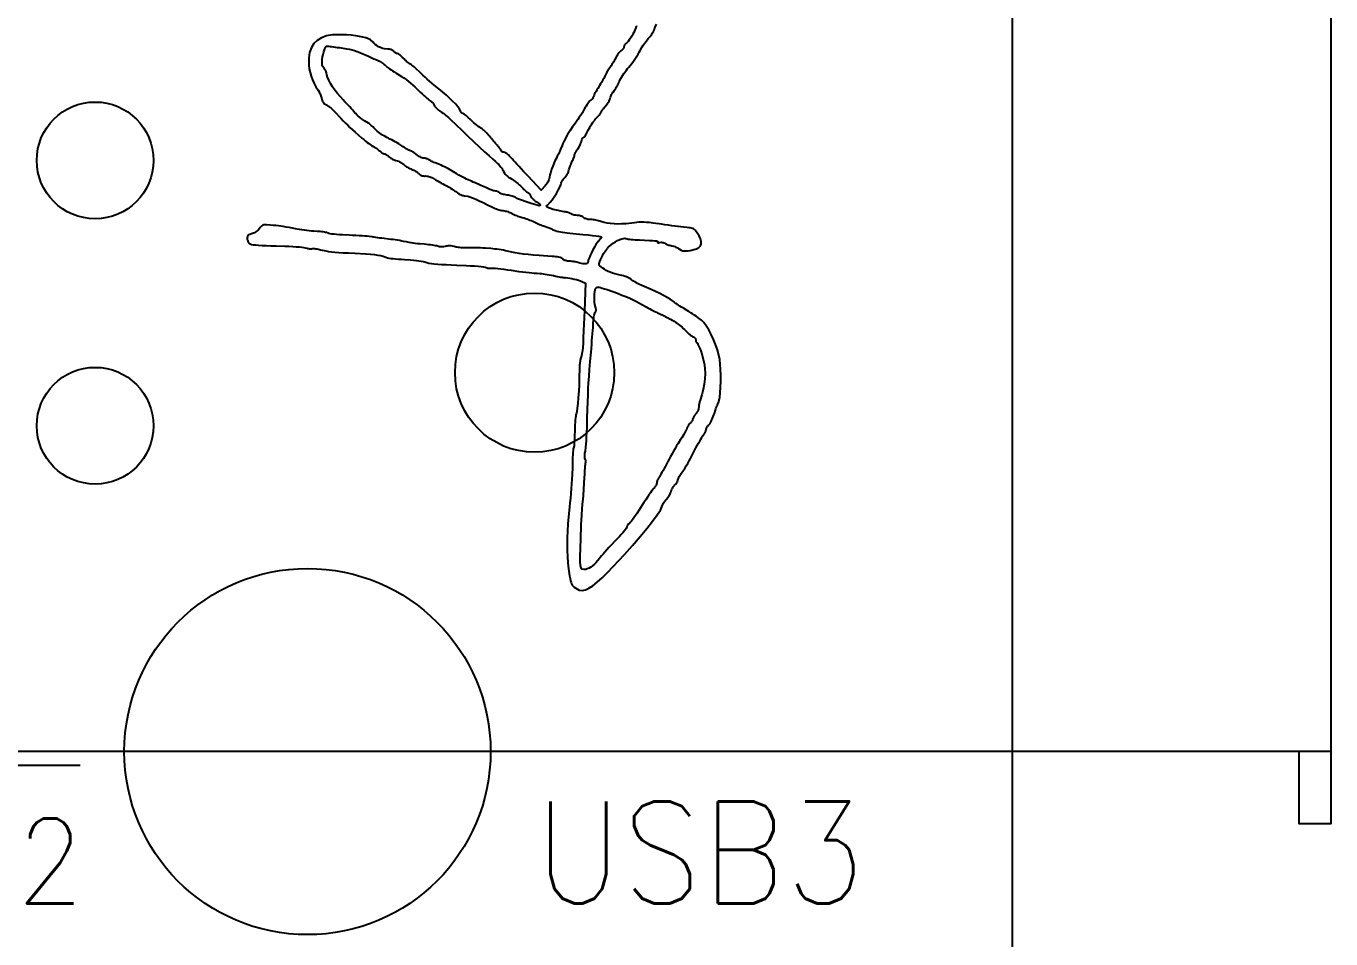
# Model space of a CAD drawing. Header units: millimetres. Extents: x -2 to 347, y -74 to 123.
# Drawn here: x 75.71 to 88, y 18.66 to 27.27 of the extents above; entities that cross this region are included whole.
import ezdxf

# ---------------------------------------------------------------- set-up
doc = ezdxf.new("R2010")
doc.units = ezdxf.units.MM
for name, color, linetype in [('BOARD_OUTLINE', 85, 'Continuous'), ('PARTS_TOP', 111, 'Continuous'), ('PINS_BOTTOM', 5, 'Continuous'), ('PINS_TOP', 1, 'Continuous'), ('SILK_TOP', 85, 'Continuous')]:
    doc.layers.add(name, color=color, linetype=linetype)
doc.styles.get("Standard").update_dxf_attribs({"font": 'standard'})

msp = doc.modelspace()

# ---------------------------------------------------------------- linework, layer by layer
at = {"layer": 'BOARD_OUTLINE'}
msp.add_lwpolyline([(3, 0), (82, 0, 0.414214), (85, 3), (85, 53, 0.414214), (82, 56), (3, 56, 0.414214), (0, 53), (0, 3, 0.414214)], format="xyb", close=True, dxfattribs=at)
at = {"layer": 'PARTS_TOP'}
for points in [[(88, 33.57), (88, 20.43), (70.5, 20.43), (70.5, 33.57), (88, 33.57), (88, 34.25), (87.7, 34.25), (87.7, 33.57)], [(88, 20.43), (88, 19.75), (87.7, 19.75), (87.7, 20.43)]]:
    msp.add_lwpolyline(points, dxfattribs=at)
at = {"layer": 'PINS_BOTTOM'}
for centre, radius in [((76.36, 26), 0.55), ((80.5, 24), 0.75), ((76.36, 23.5), 0.55), ((78.36, 20.43), 1.725)]:
    msp.add_circle(centre, radius, dxfattribs=at)
at = {"layer": 'PINS_TOP'}
for centre, radius in [((76.36, 26), 0.55), ((76.36, 23.5), 0.55), ((78.36, 20.43), 1.725)]:
    msp.add_circle(centre, radius, dxfattribs=at)
at = {"layer": 'SILK_TOP'}
for points in [[(81.4603, 27.2689), (81.458, 27.2652), (81.4558, 27.2607), (81.4536, 27.2556), (81.4516, 27.2499), (81.4498, 27.2438), (81.4483, 27.2373), (81.4356, 27.2057), (81.4262, 27.1878), (81.4153, 27.1695), (81.4036, 27.1517), (81.3915, 27.1351), (81.3796, 27.1206), (81.3683, 27.1088), (81.3581, 27.1006), (81.3526, 27.0956), (81.35, 27.0922), (81.3476, 27.0885), (81.3455, 27.0845), (81.3437, 27.0804), (81.3424, 27.0762), (81.3415, 27.0721), (81.3412, 27.0682), (81.3399, 27.0606), (81.3383, 27.0568), (81.3361, 27.0531), (81.3336, 27.0496), (81.3306, 27.0463), (81.3273, 27.0433), (81.3238, 27.0408), (81.3201, 27.0386), (81.3104, 27.0323), (81.3047, 27.0268), (81.2987, 27.0199), (81.2925, 27.012), (81.2862, 27.003), (81.2799, 26.9933), (81.2738, 26.9831), (81.268, 26.9724), (81.2561, 26.95), (81.2492, 26.938), (81.2419, 26.9258), (81.2346, 26.9137), (81.2272, 26.902), (81.2201, 26.891), (81.2135, 26.881), (81.2074, 26.8723), (81.1961, 26.8563), (81.1907, 26.8479), (81.1854, 26.8396), (81.1806, 26.8315), (81.1764, 26.8239), (81.1728, 26.817), (81.1699, 26.811), (81.168, 26.8061), (81.1616, 26.7925), (81.1565, 26.783), (81.1506, 26.772), (81.1438, 26.7599), (81.1363, 26.747), (81.1284, 26.7335), (81.1201, 26.7198), (81.1117, 26.706), (81.0941, 26.6776), (81.0858, 26.6636), (81.078, 26.6501), (81.071, 26.6374), (81.0648, 26.6258), (81.0599, 26.6156), (81.0562, 26.607), (81.0539, 26.6003), (81.0496, 26.5896), (81.0472, 26.5848), (81.0446, 26.5804), (81.0419, 26.5767), (81.0391, 26.5736), (81.0364, 26.5713), (81.0339, 26.5698), (81.0314, 26.5693), (81.0238, 26.5638), (81.0181, 26.5573), (81.0114, 26.5487), (81.0037, 26.5381), (80.9954, 26.5259), (80.9866, 26.5123), (80.9774, 26.4976), (80.968, 26.4819), (80.9464, 26.4459), (80.9339, 26.4263), (80.9207, 26.4062), (80.9072, 26.3861), (80.8938, 26.3666), (80.8806, 26.348), (80.8682, 26.3308), (80.8568, 26.3156), (80.8337, 26.2827), (80.8215, 26.2634), (80.8093, 26.2429), (80.7973, 26.2216), (80.786, 26.2002), (80.7754, 26.179), (80.7661, 26.1586), (80.7582, 26.1395), (80.7439, 26.1046), (80.7369, 26.0883), (80.7302, 26.0732), (80.724, 26.0596), (80.7185, 26.0478), (80.7137, 26.0382), (80.71, 26.031), (80.7075, 26.0267), (80.6907, 25.9956), (80.6805, 25.9715), (80.67, 25.9443), (80.66, 25.916), (80.651, 25.8884), (80.6437, 25.8635), (80.6389, 25.8432), (80.6371, 25.8294), (80.6347, 25.817), (80.632, 25.8096), (80.6283, 25.8017), (80.6239, 25.7933), (80.6187, 25.7848), (80.613, 25.7764), (80.6069, 25.7681), (80.6005, 25.7603), (80.5625, 25.7209), (80.4413, 25.8477), (80.3961, 25.8955), (80.374, 25.9191), (80.3528, 25.942), (80.3331, 25.9634), (80.3153, 25.983), (80.2999, 26.0002), (80.2873, 26.0145), (80.278, 26.0253), (80.2614, 26.0431), (80.253, 26.051), (80.2447, 26.0581), (80.2367, 26.0642), (80.2293, 26.0692), (80.2225, 26.0729), (80.2166, 26.0752), (80.2118, 26.076), (80.2029, 26.0768), (80.199, 26.0778), (80.1954, 26.079), (80.1924, 26.0805), (80.1899, 26.0823), (80.188, 26.0843), (80.1868, 26.0864), (80.1864, 26.0887), (80.1841, 26.0952), (80.1812, 26.1001), (80.1774, 26.106), (80.1727, 26.1125), (80.1672, 26.1196), (80.1611, 26.1271), (80.1543, 26.1347), (80.147, 26.1423), (80.131, 26.1606), (80.1218, 26.1712), (80.1123, 26.1824), (80.1025, 26.1939), (80.0929, 26.2054), (80.0835, 26.2168), (80.0747, 26.2278), (80.0667, 26.2381), (80.0494, 26.2572), (80.04, 26.2667), (80.0305, 26.2759), (80.021, 26.2844), (80.0118, 26.2922), (80.003, 26.299), (79.995, 26.3045), (79.9879, 26.3086), (79.9718, 26.3192), (79.9619, 26.3264), (79.9512, 26.3348), (79.9399, 26.3439), (79.9284, 26.3537), (79.9169, 26.3639), (79.9056, 26.3743), (79.8949, 26.3847), (79.8742, 26.4051), (79.864, 26.4141), (79.8544, 26.4221), (79.8455, 26.429), (79.8375, 26.4347), (79.8308, 26.4389), (79.8254, 26.4416), (79.8217, 26.4425), (79.8163, 26.4435), (79.8139, 26.4446), (79.8118, 26.4462), (79.8099, 26.448), (79.8083, 26.4502), (79.8072, 26.4526), (79.8065, 26.4552), (79.8062, 26.458), (79.7929, 26.4856), (79.7771, 26.5058), (79.7563, 26.5293), (79.7308, 26.5556), (79.7015, 26.584), (79.6689, 26.6138), (79.6336, 26.6443), (79.5964, 26.675), (79.5545, 26.7092), (79.5324, 26.7279), (79.5102, 26.7471), (79.4884, 26.7664), (79.4674, 26.7852), (79.4478, 26.803), (79.4301, 26.8196), (79.4147, 26.8343), (79.388, 26.8594), (79.3755, 26.8708), (79.3638, 26.8811), (79.3532, 26.89), (79.3441, 26.8973), (79.3365, 26.9029), (79.3309, 26.9063), (79.3274, 26.9076), (79.32, 26.9107), (79.3146, 26.9144), (79.3083, 26.9193), (79.3013, 26.9253), (79.2937, 26.9322), (79.2858, 26.9399), (79.2777, 26.9481), (79.2696, 26.9569), (79.2526, 26.9739), (79.2442, 26.9816), (79.2362, 26.9885), (79.2287, 26.9945), (79.2219, 26.9994), (79.216, 27.0031), (79.2112, 27.0054), (79.2077, 27.0062), (79.2004, 27.0076), (79.1964, 27.0092), (79.1922, 27.0114), (79.188, 27.0141), (79.1838, 27.0173), (79.1798, 27.0208), (79.176, 27.0246), (79.1725, 27.0288), (79.1633, 27.0358), (79.1576, 27.0388), (79.1514, 27.0415), (79.1449, 27.0437), (79.138, 27.0455), (79.1311, 27.0466), (79.1243, 27.0472), (79.1175, 27.0471), (79.085, 27.05), (79.0667, 27.0552), (79.0481, 27.0624), (79.0299, 27.0712), (79.013, 27.0812), (78.9982, 27.0921), (78.9863, 27.1034), (78.9781, 27.1147), (78.9549, 27.1354), (78.9354, 27.1448), (78.9112, 27.1536), (78.8824, 27.1616), (78.8495, 27.1687), (78.8127, 27.1748), (78.7724, 27.1799), (78.7289, 27.1838), (78.5945, 27.1826), (78.5392, 27.172), (78.4917, 27.1546), (78.4522, 27.1306), (78.4205, 27.0997), (78.3967, 27.0622), (78.3807, 27.0179), (78.3726, 26.9667), (78.373, 26.8986), (78.3777, 26.8634), (78.3851, 26.828), (78.3952, 26.7928), (78.4078, 26.7582), (78.4229, 26.7246), (78.4403, 26.6925), (78.4599, 26.6623), (78.4695, 26.6462), (78.4743, 26.6371), (78.479, 26.6274), (78.4833, 26.6176), (78.4872, 26.6077), (78.4906, 26.5981), (78.4932, 26.589), (78.4951, 26.5806), (78.5, 26.5631), (78.5033, 26.5554), (78.5071, 26.5485), (78.5113, 26.5424), (78.5159, 26.5372), (78.5209, 26.5328), (78.5262, 26.5294), (78.5317, 26.527), (78.545, 26.5205), (78.5536, 26.5148), (78.5631, 26.5078), (78.5733, 26.4995), (78.584, 26.4904), (78.5948, 26.4805), (78.6057, 26.4701), (78.6162, 26.4594), (78.6736, 26.3976), (78.697, 26.3729), (78.7186, 26.3509), (78.7394, 26.3303), (78.7607, 26.31), (78.7835, 26.2889), (78.8091, 26.2658), (78.8387, 26.2395), (78.8734, 26.2097), (78.8909, 26.1953), (78.9078, 26.1818), (78.9239, 26.1693), (78.9386, 26.1583), (78.9517, 26.149), (78.9627, 26.1417), (78.9711, 26.1366), (78.9864, 26.1278), (78.9946, 26.1227), (79.003, 26.1171), (79.0113, 26.1114), (79.0194, 26.1055), (79.027, 26.0997), (79.034, 26.0941), (79.0401, 26.0887), (79.0509, 26.0797), (79.0565, 26.0755), (79.062, 26.0718), (79.0674, 26.0685), (79.0725, 26.0658), (79.0773, 26.0637), (79.0815, 26.0624), (79.0852, 26.0619), (79.0921, 26.0604), (79.0964, 26.0585), (79.101, 26.0559), (79.106, 26.0527), (79.111, 26.049), (79.1161, 26.0448), (79.1212, 26.0402), (79.126, 26.0352), (79.1375, 26.0257), (79.1445, 26.021), (79.1521, 26.0165), (79.1602, 26.0123), (79.1686, 26.0084), (79.177, 26.005), (79.1854, 26.0022), (79.1936, 25.9999), (79.2098, 25.9947), (79.2184, 25.9911), (79.2271, 25.987), (79.2357, 25.9825), (79.2439, 25.9778), (79.2515, 25.973), (79.2583, 25.9681), (79.264, 25.9633), (79.277, 25.9523), (79.2851, 25.9465), (79.294, 25.9406), (79.3035, 25.9349), (79.3134, 25.9294), (79.3233, 25.9242), (79.3333, 25.9195), (79.3429, 25.9154), (79.3618, 25.9068), (79.3711, 25.9019), (79.38, 25.8967), (79.3883, 25.8914), (79.3959, 25.8861), (79.4024, 25.881), (79.4078, 25.8762), (79.4119, 25.8717), (79.4211, 25.8639), (79.4268, 25.8607), (79.4331, 25.8579), (79.4397, 25.8557), (79.4467, 25.854), (79.4539, 25.8531), (79.4611, 25.8528), (79.4682, 25.8534), (79.4841, 25.8527), (79.493, 25.8512), (79.5024, 25.8491), (79.5119, 25.8462), (79.5213, 25.8428), (79.5305, 25.8388), (79.5391, 25.8344), (79.5471, 25.8294), (79.5662, 25.8178), (79.5784, 25.8107), (79.5918, 25.8029), (79.6061, 25.7948), (79.6209, 25.7866), (79.636, 25.7784), (79.6509, 25.7705), (79.6654, 25.7632), (79.694, 25.7471), (79.7081, 25.7387), (79.7218, 25.7302), (79.7347, 25.7219), (79.7465, 25.7139), (79.7569, 25.7065), (79.7657, 25.6998), (79.7724, 25.6941), (79.7846, 25.685), (79.7918, 25.6809), (79.7994, 25.6771), (79.8074, 25.6739), (79.8155, 25.6711), (79.8235, 25.6691), (79.8313, 25.6678), (79.8386, 25.6673), (79.8695, 25.6622), (79.8906, 25.6558), (79.9157, 25.6467), (79.9448, 25.6348), (79.9781, 25.6201), (80.0155, 25.6026), (80.0572, 25.5822), (80.1034, 25.5588), (80.1285, 25.5479), (80.1412, 25.5429), (80.1536, 25.5383), (80.1656, 25.5343), (80.1768, 25.531), (80.187, 25.5285), (80.1959, 25.527), (80.2033, 25.5264), (80.2179, 25.5248), (80.2267, 25.5229), (80.2361, 25.5203), (80.246, 25.5172), (80.256, 25.5135), (80.266, 25.5093), (80.2758, 25.5046), (80.285, 25.4996), (80.305, 25.49), (80.3162, 25.4851), (80.3277, 25.4804), (80.3395, 25.4759), (80.3511, 25.4718), (80.3622, 25.4682), (80.3727, 25.4653), (80.3822, 25.463), (80.4024, 25.4573), (80.4145, 25.4533), (80.4276, 25.4486), (80.4412, 25.4434), (80.455, 25.4379), (80.4688, 25.4322), (80.4822, 25.4264), (80.4949, 25.4207), (80.5198, 25.4084), (80.5329, 25.4025), (80.5461, 25.3968), (80.559, 25.3915), (80.5713, 25.3868), (80.5828, 25.3827), (80.5931, 25.3794), (80.6019, 25.377), (80.6183, 25.3721), (80.6271, 25.369), (80.6361, 25.3655), (80.645, 25.3617), (80.6536, 25.3578), (80.6617, 25.3538), (80.6689, 25.3498), (80.6751, 25.346), (80.6943, 25.3382), (80.7084, 25.3342), (80.725, 25.3303), (80.7436, 25.3265), (80.7639, 25.323), (80.7853, 25.3199), (80.8075, 25.3172), (80.83, 25.315), (80.9553, 25.3023), (81.0042, 25.297), (81.0444, 25.2923), (81.0763, 25.2882), (81.1004, 25.2846), (81.1171, 25.2816), (81.1268, 25.279), (81.13, 25.2769), (81.1282, 25.2731), (81.1261, 25.2699), (81.1232, 25.2661), (81.1197, 25.2616), (81.1156, 25.2567), (81.111, 25.2514), (81.1059, 25.2459), (81.1004, 25.2403), (81.0768, 25.2071), (81.0627, 25.183), (81.0483, 25.1564), (81.0345, 25.129), (81.0222, 25.1026), (81.0123, 25.079), (81.0057, 25.0599), (81.0032, 25.0472), (80.999, 25.034), (80.9939, 25.0295), (80.9868, 25.0264), (80.978, 25.0247), (80.9676, 25.0246), (80.9555, 25.0259), (80.942, 25.0287), (80.9272, 25.0331), (80.9079, 25.0385), (80.8969, 25.041), (80.8854, 25.0432), (80.8736, 25.0452), (80.8617, 25.0469), (80.8501, 25.0483), (80.839, 25.0494), (80.8286, 25.05), (80.8101, 25.052), (80.8012, 25.0536), (80.7929, 25.0557), (80.7853, 25.0582), (80.7785, 25.061), (80.7728, 25.0641), (80.7683, 25.0675), (80.7652, 25.0712), (80.7564, 25.079), (80.749, 25.0824), (80.7395, 25.0855), (80.7282, 25.0882), (80.7149, 25.0905), (80.6997, 25.0924), (80.6827, 25.094), (80.6639, 25.0951), (80.5433, 25.1033), (80.4892, 25.1078), (80.4393, 25.1127), (80.3938, 25.1178), (80.3527, 25.1233), (80.3161, 25.1291), (80.2841, 25.1352), (80.2569, 25.1416), (80.2243, 25.1491), (80.2055, 25.1527), (80.1857, 25.1561), (80.1653, 25.1592), (80.1448, 25.1621), (80.1248, 25.1646), (80.1056, 25.1668), (80.0879, 25.1684), (80.0357, 25.1723), (80.0124, 25.1737), (79.9895, 25.1747), (79.9659, 25.1754), (79.9404, 25.1758), (79.9119, 25.176), (79.8793, 25.1758), (79.8414, 25.1755), (79.8191, 25.1763), (79.8071, 25.1772), (79.795, 25.1784), (79.783, 25.18), (79.7715, 25.1817), (79.7608, 25.1837), (79.7511, 25.1859), (79.7428, 25.1882), (79.7248, 25.1926), (79.7152, 25.1938), (79.7054, 25.1945), (79.6954, 25.1947), (79.6855, 25.1942), (79.6756, 25.1932), (79.6661, 25.1916), (79.6569, 25.1896), (79.6406, 25.1859), (79.6324, 25.1849), (79.6244, 25.1843), (79.6167, 25.1843), (79.6097, 25.1849), (79.6033, 25.1859), (79.5979, 25.1875), (79.5936, 25.1896), (79.5793, 25.1938), (79.5676, 25.1962), (79.5535, 25.1987), (79.5373, 25.2012), (79.5195, 25.2036), (79.5003, 25.2057), (79.4803, 25.2077), (79.4598, 25.2093), (79.4178, 25.2129), (79.3963, 25.2151), (79.3752, 25.2177), (79.3549, 25.2204), (79.3359, 25.2232), (79.3188, 25.2261), (79.3041, 25.229), (79.2922, 25.2318), (79.2655, 25.2373), (79.2484, 25.2404), (79.2294, 25.2436), (79.209, 25.2469), (79.1877, 25.2501), (79.1659, 25.2532), (79.1443, 25.2561), (79.1232, 25.2586), (79.0812, 25.2635), (79.0605, 25.266), (79.0405, 25.2685), (79.0217, 25.2709), (79.0047, 25.2733), (78.9898, 25.2756), (78.9775, 25.2778), (78.9683, 25.2798), (78.9425, 25.2829), (78.923, 25.2847), (78.9001, 25.2864), (78.8742, 25.2882), (78.8459, 25.2899), (78.8159, 25.2914), (78.7846, 25.2928), (78.7528, 25.2939), (78.6907, 25.2972), (78.6619, 25.2993), (78.6352, 25.3015), (78.6113, 25.3038), (78.5907, 25.3063), (78.5739, 25.3087), (78.5616, 25.3112), (78.5542, 25.3136), (78.5406, 25.319), (78.5311, 25.3214), (78.5201, 25.3237), (78.5079, 25.3256), (78.4948, 25.3274), (78.481, 25.3288), (78.467, 25.3298), (78.4528, 25.3305), (78.4191, 25.3326), (78.3989, 25.3345), (78.3772, 25.3368), (78.3544, 25.3395), (78.3312, 25.3425), (78.3081, 25.3458), (78.2855, 25.3494), (78.2641, 25.353), (78.1881, 25.3664), (78.1586, 25.3714), (78.1328, 25.3755), (78.1093, 25.3791), (78.0866, 25.3822), (78.0633, 25.3851), (78.038, 25.388), (78.0092, 25.3911), (77.9728, 25.3941), (77.9595, 25.3939), (77.9485, 25.3924), (77.9393, 25.3894), (77.9313, 25.3845), (77.9238, 25.3777), (77.9162, 25.3687), (77.9078, 25.3573), (77.8945, 25.3432), (77.8867, 25.3363), (77.8782, 25.3299), (77.8694, 25.3239), (77.8605, 25.3185), (77.8515, 25.314), (77.8429, 25.3104), (77.8346, 25.3079), (77.8162, 25.3027), (77.8092, 25.2995), (77.8037, 25.2958), (77.7993, 25.2914), (77.7961, 25.2863), (77.7939, 25.2804), (77.7927, 25.2736), (77.7923, 25.2657), (77.7937, 25.2538), (77.7953, 25.2476), (77.7974, 25.2414), (77.8, 25.2354), (77.803, 25.2298), (77.8063, 25.2246), (77.8098, 25.2201), (77.8135, 25.2163), (77.8332, 25.2089), (77.8503, 25.2058), (77.8725, 25.2032), (77.8998, 25.201), (77.9325, 25.1991), (77.9707, 25.1975), (78.0145, 25.1962), (78.0641, 25.1952), (78.1464, 25.1926), (78.1854, 25.1908), (78.2219, 25.1887), (78.2551, 25.1865), (78.2842, 25.1841), (78.3083, 25.1817), (78.3268, 25.1793), (78.3388, 25.1769), (78.356, 25.1719), (78.3646, 25.17), (78.373, 25.1685), (78.3808, 25.1674), (78.388, 25.1669), (78.3943, 25.1668), (78.3996, 25.1673), (78.4035, 25.1684), (78.4138, 25.17), (78.4212, 25.1699), (78.43, 25.1693), (78.4397, 25.1681), (78.4502, 25.1664), (78.4612, 25.1643), (78.4725, 25.1616), (78.4838, 25.1586), (78.5333, 25.1473), (78.559, 25.1429), (78.587, 25.1391), (78.6186, 25.1358), (78.6551, 25.1329), (78.6977, 25.1301), (78.7477, 25.1275), (78.8063, 25.1247), (78.9109, 25.1192), (78.9545, 25.1158), (78.9923, 25.112), (79.0245, 25.1078), (79.051, 25.1031), (79.0721, 25.0981), (79.0877, 25.0926), (79.0978, 25.0867), (79.1132, 25.0817), (79.1275, 25.0791), (79.1455, 25.0765), (79.1667, 25.074), (79.1907, 25.0718), (79.2168, 25.0698), (79.2447, 25.0681), (79.2739, 25.0669), (79.3317, 25.063), (79.3596, 25.0603), (79.3859, 25.0573), (79.4102, 25.054), (79.4318, 25.0506), (79.4502, 25.047), (79.4649, 25.0435), (79.4753, 25.0402), (79.5046, 25.0323), (79.527, 25.0288), (79.5546, 25.0256), (79.5873, 25.0227), (79.6248, 25.02), (79.6673, 25.0176), (79.7147, 25.0154), (79.7668, 25.0134), (79.8556, 25.0098), (79.8965, 25.0076), (79.934, 25.0052), (79.9673, 25.0026), (79.9956, 24.9999), (80.0182, 24.9973), (80.0342, 24.9947), (80.0428, 24.9923), (80.053, 24.9875), (80.0578, 24.9857), (80.0623, 24.9844), (80.0664, 24.9836), (80.07, 24.9833), (80.073, 24.9834), (80.0752, 24.9841), (80.0766, 24.9852), (80.0916, 24.986), (80.1073, 24.9851), (80.1277, 24.9832), (80.1522, 24.9807), (80.1802, 24.9774), (80.2111, 24.9735), (80.2444, 24.969), (80.2794, 24.9641), (80.351, 24.9543), (80.3852, 24.9499), (80.4174, 24.9459), (80.4469, 24.9425), (80.4731, 24.9397), (80.4952, 24.9377), (80.5125, 24.9363), (80.5244, 24.9359), (80.5479, 24.9345), (80.5632, 24.9329), (80.5803, 24.9308), (80.5987, 24.9282), (80.618, 24.9252), (80.6377, 24.922), (80.6574, 24.9184), (80.6765, 24.9147), (80.7128, 24.907), (80.7295, 24.9037), (80.7448, 24.9008), (80.7584, 24.8985), (80.77, 24.8967), (80.7792, 24.8955), (80.7857, 24.8949), (80.7892, 24.895), (80.813, 24.8941), (80.831, 24.8912), (80.8514, 24.8872), (80.8729, 24.8822), (80.8943, 24.8767), (80.9144, 24.871), (80.9319, 24.8652), (80.9455, 24.8598), (80.9793, 24.8429), (80.9694, 24.5821), (80.9616, 24.3951), (80.9585, 24.3289), (80.9556, 24.2773), (80.9526, 24.2374), (80.9494, 24.2063), (80.9457, 24.1813), (80.9412, 24.1595), (80.9357, 24.1382), (80.9303, 24.1164), (80.9279, 24.105), (80.9258, 24.0937), (80.9241, 24.0827), (80.9227, 24.0722), (80.9218, 24.0625), (80.9214, 24.0539), (80.9216, 24.0466), (80.9204, 23.9477), (80.918, 23.8876), (80.9147, 23.8256), (80.9107, 23.7654), (80.9063, 23.7108), (80.9018, 23.6658), (80.8974, 23.6341), (80.8934, 23.6195), (80.8888, 23.6042), (80.8866, 23.5906), (80.8845, 23.5738), (80.8826, 23.5541), (80.881, 23.532), (80.8796, 23.508), (80.8786, 23.4825), (80.8779, 23.4561), (80.8766, 23.4044), (80.8757, 23.3806), (80.8746, 23.3589), (80.8734, 23.3397), (80.8722, 23.3234), (80.8708, 23.3105), (80.8695, 23.3015), (80.8681, 23.2968), (80.8643, 23.2808), (80.8626, 23.2658), (80.8609, 23.2468), (80.8594, 23.2244), (80.858, 23.1991), (80.8569, 23.1714), (80.856, 23.1417), (80.8554, 23.1108), (80.8529, 23.0388), (80.8506, 22.9969), (80.8478, 22.9527), (80.8445, 22.9072), (80.8409, 22.8615), (80.8369, 22.8167), (80.8328, 22.774), (80.8286, 22.7345), (80.8136, 22.5767), (80.8089, 22.5074), (80.8061, 22.4429), (80.8051, 22.382), (80.8061, 22.3236), (80.8089, 22.2664), (80.8136, 22.2093), (80.8202, 22.151), (80.829, 22.0847), (80.8333, 22.0598), (80.8378, 22.0394), (80.8428, 22.0228), (80.8483, 22.0092), (80.8547, 21.9979), (80.8622, 21.9881), (80.8709, 21.9791), (80.9203, 21.951), (80.9476, 21.9488), (80.9776, 21.9548), (81.0107, 21.9692), (81.0476, 21.9924), (81.0887, 22.0246), (81.1348, 22.0661), (81.1863, 22.1172), (81.3462, 22.2867), (81.4224, 22.3722), (81.4935, 22.4548), (81.5573, 22.5319), (81.6116, 22.6012), (81.6545, 22.6599), (81.6839, 22.7057), (81.6975, 22.7359), (81.7032, 22.7507), (81.7073, 22.759), (81.712, 22.7676), (81.7173, 22.7764), (81.723, 22.7852), (81.7289, 22.7937), (81.7351, 22.8017), (81.7412, 22.8092), (81.7542, 22.8241), (81.7603, 22.8325), (81.7661, 22.8412), (81.7714, 22.85), (81.776, 22.8587), (81.7799, 22.8669), (81.7829, 22.8744), (81.7848, 22.8811), (81.79, 22.895), (81.7934, 22.9024), (81.7973, 22.9098), (81.8017, 22.9171), (81.8063, 22.9241), (81.8112, 22.9306), (81.8163, 22.9365), (81.8215, 22.9417), (81.8305, 22.9512), (81.8347, 22.9565), (81.8384, 22.962), (81.8417, 22.9675), (81.8444, 22.9729), (81.8465, 22.978), (81.8478, 22.9827), (81.8482, 22.9868), (81.8508, 22.9971), (81.8538, 23.0041), (81.8577, 23.0121), (81.8625, 23.0208), (81.868, 23.03), (81.8742, 23.0395), (81.8807, 23.0491), (81.8877, 23.0586), (81.9053, 23.0847), (81.9163, 23.1024), (81.9285, 23.1225), (81.9414, 23.1446), (81.9547, 23.168), (81.9683, 23.1924), (81.9817, 23.2172), (81.9947, 23.2418), (82.0196, 23.2903), (82.0319, 23.3135), (82.0439, 23.3354), (82.0551, 23.3556), (82.0654, 23.3736), (82.0744, 23.3889), (82.0819, 23.401), (82.0876, 23.4096), (82.0974, 23.4232), (82.1018, 23.4301), (82.1058, 23.4369), (82.1092, 23.4435), (82.1119, 23.4496), (82.114, 23.4553), (82.1153, 23.4603), (82.1158, 23.4645), (82.1174, 23.4731), (82.1192, 23.478), (82.1217, 23.4832), (82.1248, 23.4885), (82.1283, 23.4938), (82.1323, 23.4989), (82.1366, 23.5037), (82.1411, 23.5082), (82.1518, 23.5222), (82.1578, 23.5323), (82.164, 23.544), (82.1704, 23.557), (82.1766, 23.5711), (82.1826, 23.5859), (82.1882, 23.6012), (82.1933, 23.6167), (82.2029, 23.6471), (82.2078, 23.6615), (82.2126, 23.6748), (82.2172, 23.6869), (82.2214, 23.6974), (82.2253, 23.7061), (82.2286, 23.7127), (82.2313, 23.7168), (82.2439, 23.7677), (82.2483, 23.8111), (82.2514, 23.8623), (82.253, 23.9181), (82.2532, 23.9753), (82.2518, 24.0308), (82.2487, 24.0815), (82.244, 24.1241), (82.221, 24.2164), (82.204, 24.2653), (82.1844, 24.3138), (82.1627, 24.3604), (82.1397, 24.4034), (82.1163, 24.4412), (82.093, 24.4722), (82.0707, 24.4948), (82.0504, 24.5107), (82.0369, 24.5204), (82.0218, 24.5309), (82.0054, 24.5419), (81.9881, 24.5532), (81.9704, 24.5646), (81.9528, 24.5757), (81.9355, 24.5864), (81.901, 24.6073), (81.8845, 24.6177), (81.8688, 24.6277), (81.8544, 24.6371), (81.8415, 24.6457), (81.8306, 24.6531), (81.8219, 24.6593), (81.8158, 24.6639), (81.7756, 24.6924), (81.7476, 24.7092), (81.7151, 24.7271), (81.6788, 24.7459), (81.6395, 24.7651), (81.5979, 24.7844), (81.5546, 24.8034), (81.5102, 24.8217), (81.4821, 24.8346), (81.4684, 24.8413), (81.4554, 24.848), (81.4435, 24.8546), (81.4328, 24.8609), (81.4238, 24.8667), (81.4166, 24.8721), (81.4117, 24.8767), (81.3991, 24.886), (81.3896, 24.8911), (81.3783, 24.8963), (81.3655, 24.9015), (81.3516, 24.9064), (81.3368, 24.9111), (81.3215, 24.9153), (81.306, 24.919), (81.2547, 24.9318), (81.2324, 24.9388), (81.2119, 24.9463), (81.1928, 24.9545), (81.175, 24.9635), (81.1581, 24.9735), (81.1418, 24.9844), (81.1258, 24.9965), (81.1127, 25.008), (81.109, 25.0134), (81.1072, 25.0196), (81.1075, 25.027), (81.1097, 25.0364), (81.114, 25.0483), (81.1202, 25.0634), (81.1286, 25.0825), (81.1413, 25.1081), (81.1491, 25.1215), (81.1576, 25.1348), (81.1665, 25.1477), (81.1756, 25.1599), (81.1847, 25.1712), (81.1935, 25.1812), (81.2018, 25.1896), (81.2401, 25.2198), (81.2608, 25.233), (81.2815, 25.2446), (81.3014, 25.2541), (81.3198, 25.2612), (81.3359, 25.2655), (81.3489, 25.2666), (81.3581, 25.2643), (81.3706, 25.2605), (81.3814, 25.2587), (81.3948, 25.257), (81.4104, 25.2553), (81.4278, 25.2538), (81.4468, 25.2524), (81.4668, 25.2512), (81.4877, 25.2502), (81.5804, 25.2461), (81.6111, 25.2444), (81.6329, 25.2427), (81.6474, 25.241), (81.6559, 25.239), (81.6596, 25.2367), (81.6599, 25.2338), (81.6581, 25.2304), (81.6573, 25.2266), (81.6583, 25.2253), (81.6601, 25.2244), (81.6627, 25.2239), (81.6659, 25.2239), (81.6698, 25.2242), (81.6743, 25.225), (81.6792, 25.2262), (81.6902, 25.228), (81.696, 25.2281), (81.7017, 25.2278), (81.7074, 25.227), (81.7127, 25.2257), (81.7176, 25.2239), (81.722, 25.2218), (81.7257, 25.2192), (81.7344, 25.2139), (81.7407, 25.2111), (81.748, 25.2081), (81.7561, 25.2052), (81.7647, 25.2024), (81.7737, 25.1997), (81.7829, 25.1973), (81.7919, 25.1952), (81.8105, 25.1903), (81.82, 25.1871), (81.8293, 25.1835), (81.8382, 25.1797), (81.8464, 25.1756), (81.8539, 25.1713), (81.8602, 25.1671), (81.8651, 25.1628), (81.8786, 25.1543), (81.8866, 25.1514), (81.8957, 25.1493), (81.906, 25.148), (81.9178, 25.1474), (81.9312, 25.1476), (81.9465, 25.1485), (81.9637, 25.1501), (82.026, 25.1656), (82.0468, 25.1781), (82.0608, 25.1937), (82.068, 25.2126), (82.0683, 25.2349), (82.0618, 25.2605), (82.0486, 25.2895), (82.0285, 25.322), (82.0134, 25.3416), (82.0059, 25.3488), (81.9978, 25.3544), (81.9888, 25.3588), (81.9783, 25.362), (81.966, 25.3644), (81.9514, 25.366), (81.9341, 25.3671), (81.9007, 25.3698), (81.8777, 25.3724), (81.8513, 25.3755), (81.8224, 25.3793), (81.7915, 25.3835), (81.7595, 25.3881), (81.727, 25.393), (81.6947, 25.3981), (81.6157, 25.4096), (81.583, 25.4134), (81.5539, 25.416), (81.5278, 25.4174), (81.5041, 25.4177), (81.4822, 25.4169), (81.4615, 25.4151), (81.4412, 25.4122), (81.362, 25.4032), (81.3225, 25.401), (81.2841, 25.4003), (81.2475, 25.4013), (81.2135, 25.4038), (81.1828, 25.4079), (81.1561, 25.4135), (81.1342, 25.4207), (81.1139, 25.4279), (81.1022, 25.4312), (81.0901, 25.4342), (81.0776, 25.4367), (81.0653, 25.4389), (81.0532, 25.4405), (81.0418, 25.4415), (81.0314, 25.4418), (81.0118, 25.443), (81.0023, 25.4444), (80.9932, 25.4462), (80.9849, 25.4485), (80.9775, 25.451), (80.9711, 25.4539), (80.966, 25.4569), (80.9624, 25.4602), (80.9543, 25.4672), (80.9486, 25.4703), (80.9421, 25.4731), (80.935, 25.4756), (80.9274, 25.4777), (80.9194, 25.4794), (80.9113, 25.4806), (80.9033, 25.4813), (80.8871, 25.4823), (80.8792, 25.4834), (80.8715, 25.4849), (80.8644, 25.4866), (80.8579, 25.4886), (80.8522, 25.4908), (80.8476, 25.4931), (80.8441, 25.4954), (80.8349, 25.5004), (80.8285, 25.5031), (80.8213, 25.5057), (80.8133, 25.5083), (80.8048, 25.5107), (80.7959, 25.513), (80.7869, 25.5149), (80.7779, 25.5165), (80.7052, 25.5301), (80.6751, 25.5376), (80.6499, 25.5453), (80.6303, 25.5529), (80.617, 25.5603), (80.6104, 25.5671), (80.6113, 25.5733), (80.6202, 25.5785), (80.6473, 25.6048), (80.6657, 25.6291), (80.6852, 25.6579), (80.7045, 25.6887), (80.7221, 25.7192), (80.7365, 25.7471), (80.7462, 25.77), (80.7498, 25.7857), (80.7519, 25.7934), (80.7545, 25.7987), (80.7579, 25.8046), (80.7622, 25.811), (80.7671, 25.8179), (80.7726, 25.825), (80.7786, 25.8321), (80.785, 25.8393), (80.7974, 25.854), (80.8029, 25.8616), (80.8078, 25.8691), (80.812, 25.8763), (80.8154, 25.8832), (80.818, 25.8895), (80.8196, 25.8952), (80.8202, 25.8999), (80.8219, 25.9112), (80.824, 25.9187), (80.8268, 25.9272), (80.8302, 25.9365), (80.8341, 25.9463), (80.8385, 25.9566), (80.8433, 25.967), (80.8483, 25.9774), (80.8581, 25.9978), (80.8625, 26.0076), (80.8665, 26.0169), (80.8699, 26.0254), (80.8726, 26.0331), (80.8747, 26.0398), (80.876, 26.0452), (80.8765, 26.0493), (80.8783, 26.057), (80.8803, 26.0622), (80.883, 26.0681), (80.8863, 26.0746), (80.8901, 26.0814), (80.8942, 26.0885), (80.8986, 26.0957), (80.9033, 26.1028), (80.9136, 26.1185), (80.9187, 26.1272), (80.9235, 26.1363), (80.928, 26.1454), (80.9319, 26.1545), (80.9353, 26.1632), (80.938, 26.1714), (80.9399, 26.1789), (80.9442, 26.1923), (80.9466, 26.1982), (80.9491, 26.2035), (80.9517, 26.2081), (80.9543, 26.2118), (80.9567, 26.2146), (80.959, 26.2164), (80.961, 26.217), (80.9672, 26.2211), (80.9714, 26.2261), (80.9761, 26.2327), (80.9812, 26.2408), (80.9868, 26.2502), (80.9926, 26.2607), (80.9986, 26.2723), (81.0047, 26.2846), (81.0191, 26.3109), (81.0276, 26.3249), (81.0367, 26.3391), (81.0462, 26.353), (81.0559, 26.3665), (81.0655, 26.379), (81.0747, 26.3904), (81.0835, 26.4002), (81.0996, 26.4178), (81.1068, 26.4262), (81.1133, 26.434), (81.119, 26.4412), (81.1236, 26.4475), (81.127, 26.4527), (81.1292, 26.4568), (81.13, 26.4594), (81.1322, 26.4653), (81.1347, 26.4696), (81.1382, 26.4747), (81.1424, 26.4805), (81.1473, 26.4867), (81.1528, 26.4934), (81.1588, 26.5003), (81.1652, 26.5073), (81.1782, 26.523), (81.1844, 26.5317), (81.1903, 26.5407), (81.1956, 26.5497), (81.2005, 26.5586), (81.2046, 26.567), (81.2079, 26.5749), (81.2103, 26.582), (81.2144, 26.5963), (81.2174, 26.6041), (81.2209, 26.612), (81.2247, 26.6199), (81.2289, 26.6275), (81.2334, 26.6347), (81.238, 26.6412), (81.2427, 26.6468), (81.2533, 26.661), (81.2594, 26.6704), (81.2658, 26.6811), (81.2724, 26.6927), (81.279, 26.705), (81.2855, 26.7176), (81.2917, 26.7302), (81.2976, 26.7427), (81.3113, 26.7709), (81.3203, 26.7866), (81.3304, 26.8028), (81.3413, 26.8192), (81.3528, 26.8355), (81.3645, 26.8512), (81.3762, 26.8659), (81.3877, 26.8794), (81.4119, 26.9082), (81.4248, 26.9253), (81.4379, 26.9434), (81.4508, 26.9623), (81.4632, 26.9815), (81.4749, 27.0004), (81.4855, 27.0187), (81.4947, 27.0358), (81.5137, 27.0689), (81.5237, 27.085), (81.5338, 27.1004), (81.5436, 27.1147), (81.5531, 27.1276), (81.5618, 27.1387), (81.5697, 27.1477), (81.5764, 27.1542), (81.5896, 27.1685), (81.5968, 27.1783), (81.604, 27.1893), (81.6111, 27.2014), (81.618, 27.2142), (81.6245, 27.2275), (81.6304, 27.2409), (81.6356, 27.2543), (81.6472, 27.2839)], [(76.22, 20.3), (74.62, 20.3)]]:
    msp.add_lwpolyline(points, dxfattribs=at)
for points in [[(78.5134, 27.0217), (78.5195, 27.0412), (78.5228, 27.0497), (78.5262, 27.0574), (78.5295, 27.064), (78.5326, 27.0693), (78.5355, 27.0733), (78.538, 27.0758), (78.5402, 27.0767), (78.5507, 27.0757), (78.5606, 27.0746), (78.573, 27.0731), (78.5877, 27.0714), (78.6042, 27.0694), (78.6222, 27.0672), (78.6413, 27.0649), (78.6613, 27.0626), (78.7271, 27.0525), (78.7547, 27.0471), (78.7802, 27.0411), (78.8045, 27.0341), (78.8288, 27.0259), (78.8541, 27.0162), (78.8815, 27.0045), (78.9119, 26.9907), (78.9347, 26.9805), (78.9472, 26.9749), (78.96, 26.9692), (78.9729, 26.9636), (78.9856, 26.9581), (78.9977, 26.953), (79.0089, 26.9483), (79.019, 26.9442), (79.0377, 26.935), (79.0474, 26.9295), (79.0571, 26.9235), (79.0663, 26.9173), (79.075, 26.911), (79.0828, 26.9048), (79.0896, 26.8989), (79.095, 26.8935), (79.1103, 26.8798), (79.1212, 26.8714), (79.1338, 26.8623), (79.1477, 26.8527), (79.1627, 26.8427), (79.1784, 26.8327), (79.1944, 26.8228), (79.2105, 26.8131), (79.2473, 26.7906), (79.2678, 26.7764), (79.2891, 26.7608), (79.3107, 26.7441), (79.332, 26.7268), (79.3526, 26.7093), (79.3719, 26.6919), (79.3893, 26.675), (79.4228, 26.6429), (79.4394, 26.6273), (79.4555, 26.6125), (79.4708, 26.5987), (79.4848, 26.5865), (79.4973, 26.5761), (79.5078, 26.5679), (79.5161, 26.5623), (79.5287, 26.5524), (79.5344, 26.5472), (79.5395, 26.5421), (79.5439, 26.537), (79.5476, 26.5322), (79.5504, 26.5277), (79.5521, 26.5236), (79.5527, 26.52), (79.556, 26.5115), (79.56, 26.5062), (79.5652, 26.5002), (79.5715, 26.4939), (79.5788, 26.4873), (79.5869, 26.4807), (79.5956, 26.4741), (79.6048, 26.4678), (79.6266, 26.4525), (79.6387, 26.4435), (79.651, 26.4339), (79.6635, 26.4239), (79.6756, 26.4138), (79.6873, 26.4037), (79.698, 26.3939), (79.7076, 26.3847), (79.8127, 26.2838), (79.8691, 26.2304), (79.9252, 26.1777), (79.979, 26.1275), (80.0283, 26.0818), (80.0711, 26.0426), (80.1053, 26.0119), (80.1287, 25.9915), (80.1511, 25.9715), (80.162, 25.9604), (80.1723, 25.9488), (80.1817, 25.9372), (80.1902, 25.9258), (80.1975, 25.9149), (80.2034, 25.9047), (80.2076, 25.8956), (80.2168, 25.8789), (80.2225, 25.8709), (80.2289, 25.8633), (80.2357, 25.8563), (80.2428, 25.8499), (80.2502, 25.8444), (80.2578, 25.8399), (80.2653, 25.8365), (80.2825, 25.8272), (80.2931, 25.8201), (80.3046, 25.8118), (80.3166, 25.8024), (80.329, 25.7922), (80.3415, 25.7814), (80.3537, 25.7702), (80.3653, 25.7589), (80.3874, 25.7367), (80.3977, 25.7268), (80.4074, 25.718), (80.4162, 25.7104), (80.4239, 25.7041), (80.4303, 25.6995), (80.4353, 25.6965), (80.4385, 25.6955), (80.4432, 25.6933), (80.4461, 25.6908), (80.4492, 25.6873), (80.4525, 25.6831), (80.4558, 25.6782), (80.4591, 25.6727), (80.4623, 25.6667), (80.4653, 25.6603), (80.4736, 25.6469), (80.4788, 25.6402), (80.4846, 25.6337), (80.4908, 25.6274), (80.4973, 25.6217), (80.504, 25.6164), (80.5107, 25.6119), (80.5174, 25.6081), (80.5375, 25.5966), (80.5446, 25.5906), (80.5496, 25.5849), (80.5522, 25.5798), (80.5521, 25.5759), (80.5493, 25.5734), (80.5434, 25.5727), (80.5343, 25.5743), (80.4686, 25.5933), (80.4387, 25.6027), (80.4112, 25.6118), (80.3867, 25.6205), (80.3656, 25.6286), (80.3484, 25.6359), (80.3354, 25.6423), (80.3273, 25.6476), (80.3159, 25.6537), (80.3078, 25.657), (80.2983, 25.6603), (80.2877, 25.6634), (80.2764, 25.6664), (80.2644, 25.669), (80.2522, 25.6713), (80.24, 25.673), (80.2163, 25.6773), (80.2053, 25.6798), (80.1952, 25.6825), (80.1861, 25.6853), (80.1784, 25.6882), (80.1722, 25.6911), (80.1678, 25.6941), (80.1653, 25.6969), (80.1606, 25.7014), (80.1576, 25.7033), (80.1543, 25.7051), (80.1506, 25.7066), (80.1467, 25.7079), (80.1427, 25.7088), (80.1385, 25.7094), (80.1343, 25.7096), (80.1219, 25.7118), (80.113, 25.7143), (80.1028, 25.7177), (80.0914, 25.7218), (80.0791, 25.7265), (80.0663, 25.7318), (80.0532, 25.7375), (80.04, 25.7434), (80.0101, 25.7571), (79.9931, 25.7647), (79.9754, 25.7726), (79.9394, 25.7884), (79.922, 25.796), (79.9056, 25.8032), (79.8907, 25.8097), (79.859, 25.8237), (79.8411, 25.8324), (79.8226, 25.8419), (79.8039, 25.8519), (79.7853, 25.8621), (79.7675, 25.8723), (79.7508, 25.8821), (79.7358, 25.8914), (79.7046, 25.91), (79.6875, 25.9196), (79.6698, 25.9289), (79.6521, 25.938), (79.6348, 25.9464), (79.6183, 25.9541), (79.603, 25.9607), (79.5893, 25.9661), (79.5637, 25.9758), (79.5518, 25.9807), (79.5406, 25.9856), (79.5306, 25.9903), (79.5217, 25.9947), (79.5144, 25.9988), (79.5087, 26.0025), (79.5048, 26.0056), (79.4982, 26.0102), (79.4938, 26.0124), (79.4887, 26.0144), (79.4832, 26.0161), (79.4774, 26.0176), (79.4715, 26.0187), (79.4655, 26.0194), (79.4598, 26.0197), (79.4463, 26.0218), (79.4383, 26.0244), (79.4297, 26.0279), (79.4208, 26.0321), (79.4118, 26.037), (79.4029, 26.0425), (79.3944, 26.0485), (79.3865, 26.0549), (79.3707, 26.0673), (79.3632, 26.0728), (79.356, 26.0777), (79.3493, 26.0819), (79.3432, 26.0854), (79.338, 26.088), (79.3336, 26.0896), (79.3302, 26.0901), (79.3213, 26.0931), (79.314, 26.0966), (79.3053, 26.1012), (79.2953, 26.1068), (79.2844, 26.1133), (79.2728, 26.1205), (79.2607, 26.1284), (79.2485, 26.1366), (79.22, 26.1547), (79.2039, 26.1643), (79.1873, 26.174), (79.1704, 26.1835), (79.1537, 26.1926), (79.1376, 26.2011), (79.1226, 26.2089), (79.1091, 26.2156), (79.0819, 26.23), (79.0682, 26.2384), (79.0546, 26.2474), (79.0416, 26.2567), (79.0294, 26.266), (79.0183, 26.2751), (79.0086, 26.2837), (79.0007, 26.2917), (78.9856, 26.3071), (78.9776, 26.3148), (78.9696, 26.3223), (78.9617, 26.3293), (78.9542, 26.3357), (78.9473, 26.3414), (78.9411, 26.346), (78.9359, 26.3495), (78.8974, 26.3732), (78.8798, 26.3851), (78.8635, 26.3969), (78.8488, 26.4084), (78.8356, 26.4195), (78.8243, 26.4302), (78.8149, 26.4402), (78.8077, 26.4495), (78.7948, 26.465), (78.7848, 26.4762), (78.7729, 26.4892), (78.7594, 26.5036), (78.7447, 26.5192), (78.7291, 26.5355), (78.7129, 26.5524), (78.6965, 26.5693), (78.6431, 26.6299), (78.6186, 26.6621), (78.5965, 26.6944), (78.5772, 26.7258), (78.5612, 26.7556), (78.5491, 26.7827), (78.5414, 26.8064), (78.5387, 26.8258), (78.5374, 26.8348), (78.5358, 26.8395), (78.5336, 26.8442), (78.5311, 26.8489), (78.5281, 26.8535), (78.5248, 26.8578), (78.5213, 26.8617), (78.5176, 26.8653), (78.5043, 26.8849), (78.5002, 26.8986), (78.498, 26.9146), (78.4975, 26.9327), (78.4988, 26.9527), (78.5019, 26.9743), (78.5068, 26.9974)], [(80.9385, 22.5597), (80.9415, 22.6181), (80.9431, 22.6472), (80.9448, 22.6753), (80.9466, 22.7019), (80.9484, 22.7264), (80.9502, 22.7482), (80.9521, 22.7666), (80.954, 22.781), (80.9571, 22.8136), (80.9589, 22.8351), (80.9608, 22.8593), (80.9626, 22.8856), (80.9645, 22.9134), (80.9663, 22.942), (80.9679, 22.9709), (80.9694, 22.9994), (80.9724, 23.0526), (80.974, 23.0767), (80.9755, 23.0987), (80.9771, 23.1179), (80.9785, 23.134), (80.9799, 23.1465), (80.9811, 23.1549), (80.9821, 23.1587), (80.9832, 23.1626), (80.9832, 23.1653), (80.9828, 23.1684), (80.9821, 23.1716), (80.9811, 23.1751), (80.9798, 23.1786), (80.9783, 23.1821), (80.9765, 23.1855), (80.973, 23.1953), (80.9722, 23.2024), (80.9719, 23.2106), (80.9721, 23.2197), (80.9728, 23.2296), (80.9741, 23.24), (80.9758, 23.2508), (80.9779, 23.2616), (80.9827, 23.2981), (80.9851, 23.3261), (80.9875, 23.3595), (80.9897, 23.3972), (80.9918, 23.4385), (80.9936, 23.4824), (80.9951, 23.528), (80.9962, 23.5745), (81.0006, 23.7271), (81.0028, 23.7894), (81.0054, 23.8472), (81.0086, 23.9041), (81.0126, 23.9636), (81.0176, 24.0295), (81.0238, 24.1053), (81.0314, 24.1946), (81.0372, 24.2643), (81.04, 24.2995), (81.0428, 24.334), (81.0454, 24.3668), (81.0477, 24.3973), (81.0497, 24.4246), (81.0514, 24.448), (81.0525, 24.4666), (81.0546, 24.4988), (81.0563, 24.514), (81.0584, 24.528), (81.0608, 24.5407), (81.0633, 24.5516), (81.0659, 24.5605), (81.0684, 24.5671), (81.0708, 24.5709), (81.0762, 24.5782), (81.0779, 24.5823), (81.079, 24.5866), (81.0795, 24.5911), (81.0793, 24.5956), (81.0785, 24.6001), (81.0771, 24.6046), (81.0751, 24.6089), (81.0663, 24.6418), (81.0638, 24.6649), (81.0624, 24.6903), (81.0623, 24.7163), (81.0634, 24.7413), (81.0656, 24.7636), (81.0691, 24.7815), (81.0737, 24.7935), (81.0823, 24.8027), (81.0883, 24.805), (81.0962, 24.8057), (81.1064, 24.8046), (81.1196, 24.8018), (81.1362, 24.7972), (81.1569, 24.7907), (81.1821, 24.7823), (81.2802, 24.7474), (81.3222, 24.7315), (81.3604, 24.7163), (81.3954, 24.7014), (81.4279, 24.6864), (81.4586, 24.6712), (81.4882, 24.6553), (81.5173, 24.6385), (81.5502, 24.6193), (81.5676, 24.6097), (81.5849, 24.6004), (81.6019, 24.5915), (81.6181, 24.5832), (81.6332, 24.5757), (81.6466, 24.5692), (81.6581, 24.5638), (81.6795, 24.5539), (81.6903, 24.5488), (81.701, 24.5438), (81.7112, 24.5388), (81.7207, 24.5342), (81.7293, 24.5299), (81.7366, 24.5261), (81.7426, 24.5229), (81.755, 24.5156), (81.7624, 24.5115), (81.7705, 24.5072), (81.7789, 24.5027), (81.7963, 24.4937), (81.8048, 24.4892), (81.813, 24.4849), (81.8308, 24.4741), (81.8414, 24.4666), (81.8527, 24.458), (81.8646, 24.4485), (81.8766, 24.4383), (81.8887, 24.4277), (81.9004, 24.4168), (81.9116, 24.406), (81.9328, 24.385), (81.9434, 24.3753), (81.9538, 24.3663), (81.9636, 24.3582), (81.9727, 24.3512), (81.9809, 24.3454), (81.9878, 24.3411), (81.9933, 24.3383), (82.0014, 24.3342), (82.0051, 24.3313), (82.0085, 24.3279), (82.0114, 24.3243), (82.0138, 24.3205), (82.0157, 24.3165), (82.0168, 24.3126), (82.0172, 24.3087), (82.0178, 24.3013), (82.0185, 24.2978), (82.0195, 24.2944), (82.0206, 24.2914), (82.022, 24.2887), (82.0236, 24.2864), (82.0253, 24.2846), (82.0271, 24.2834), (82.0333, 24.2765), (82.0375, 24.2692), (82.0421, 24.2595), (82.0473, 24.2479), (82.0528, 24.2346), (82.0586, 24.2199), (82.0646, 24.2041), (82.0707, 24.1875), (82.0957, 24.0905), (82.1022, 24.0413), (82.1047, 23.9916), (82.1033, 23.9415), (82.098, 23.8912), (82.0886, 23.8407), (82.0753, 23.7901), (82.0581, 23.7393), (82.0536, 23.7259), (82.0516, 23.7185), (82.0499, 23.7108), (82.0483, 23.7031), (82.0471, 23.6954), (82.0462, 23.688), (82.0456, 23.681), (82.0454, 23.6745), (82.0438, 23.662), (82.0419, 23.6551), (82.0394, 23.648), (82.0364, 23.6408), (82.0329, 23.6338), (82.0289, 23.6271), (82.0246, 23.6209), (82.02, 23.6153), (82.0117, 23.6043), (82.0077, 23.5985), (82.004, 23.5927), (82.0006, 23.5869), (81.9976, 23.5814), (81.9951, 23.5762), (81.9932, 23.5715), (81.9919, 23.5674), (81.9884, 23.5584), (81.9857, 23.553), (81.9823, 23.5472), (81.9784, 23.5411), (81.9741, 23.5348), (81.9695, 23.5286), (81.9646, 23.5225), (81.9595, 23.5167), (81.9504, 23.5059), (81.9463, 23.5003), (81.9425, 23.4949), (81.9392, 23.4896), (81.9365, 23.4846), (81.9345, 23.4801), (81.9332, 23.4762), (81.9327, 23.473), (81.9292, 23.4628), (81.9249, 23.4541), (81.9193, 23.4434), (81.9124, 23.431), (81.9043, 23.4171), (81.8953, 23.4022), (81.8855, 23.3864), (81.875, 23.3701), (81.8513, 23.3321), (81.8377, 23.3094), (81.8234, 23.2852), (81.8089, 23.26), (81.7944, 23.2344), (81.7804, 23.209), (81.7673, 23.1845), (81.7553, 23.1615), (81.7317, 23.1177), (81.7202, 23.0968), (81.7093, 23.0771), (81.6991, 23.059), (81.6899, 23.043), (81.6819, 23.0296), (81.6755, 23.0191), (81.6708, 23.0121), (81.6637, 23.0009), (81.6607, 22.9949), (81.6579, 22.9889), (81.6556, 22.9829), (81.6537, 22.9771), (81.6523, 22.9718), (81.6514, 22.9669), (81.6511, 22.9628), (81.6491, 22.9534), (81.6467, 22.9476), (81.6436, 22.9411), (81.6397, 22.9343), (81.6352, 22.9273), (81.6301, 22.9202), (81.6246, 22.9132), (81.6187, 22.9064), (81.6015, 22.8842), (81.5898, 22.8678), (81.5764, 22.8485), (81.5617, 22.8268), (81.5462, 22.8032), (81.53, 22.7782), (81.5137, 22.7523), (81.4976, 22.726), (81.4651, 22.6757), (81.4497, 22.6528), (81.4353, 22.6321), (81.4222, 22.6139), (81.4107, 22.5987), (81.4011, 22.5869), (81.3938, 22.5789), (81.3891, 22.5752), (81.3821, 22.5713), (81.379, 22.5685), (81.3763, 22.5654), (81.3739, 22.562), (81.372, 22.5584), (81.3706, 22.5547), (81.3697, 22.5508), (81.3694, 22.547), (81.3625, 22.5329), (81.3544, 22.5215), (81.3435, 22.5077), (81.3303, 22.4919), (81.3149, 22.4744), (81.2978, 22.4556), (81.2793, 22.4361), (81.2596, 22.416), (81.2193, 22.3732), (81.1992, 22.3514), (81.1798, 22.33), (81.1615, 22.3095), (81.1448, 22.2903), (81.1302, 22.2729), (81.118, 22.2578), (81.1089, 22.2454), (81.0794, 22.2105), (81.063, 22.1947), (81.046, 22.1805), (81.0289, 22.1682), (81.0121, 22.1581), (80.996, 22.1504), (80.9812, 22.1456), (80.968, 22.144), (80.9449, 22.1495), (80.9375, 22.1612), (80.9326, 22.1832), (80.9301, 22.2187), (80.9295, 22.2709), (80.9309, 22.343), (80.934, 22.4382)]]:
    msp.add_lwpolyline(points, close=True, dxfattribs=at)

# ---------------------------------------------------------------- texts
for s, height, p in [('USB3', 0.96, (80.5, 19)), ('J12', 0.8, (74.5, 19))]:
    msp.add_text(s, height=height, dxfattribs=at).set_placement(p)

doc.saveas('drawing.dxf')
